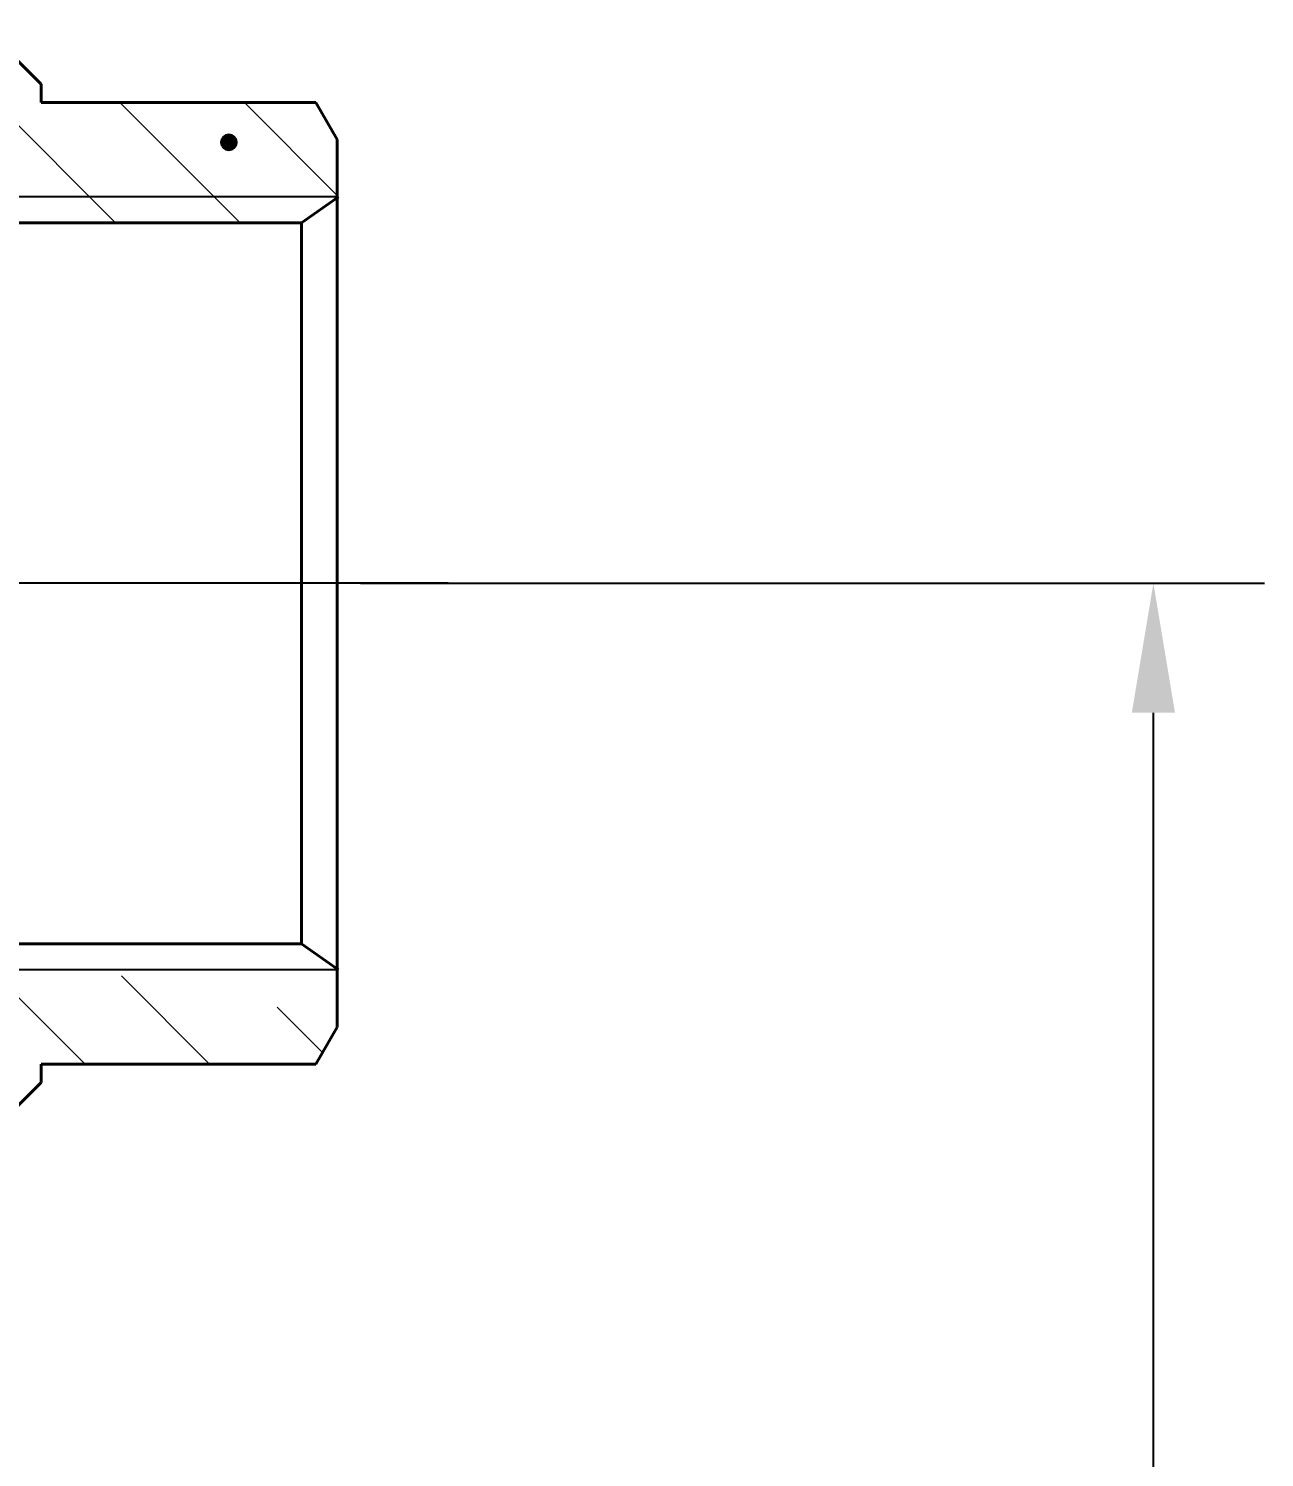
# Model space of a CAD drawing. Header units: millimetres. Extents: x 5231 to 7653, y 7068 to 7959.
# Drawn here: x 7477.84 to 7511.24, y 7661.05 to 7699.69 of the extents above; entities that cross this region are included whole.
import ezdxf

# ---------------------------------------------------------------- set-up
doc = ezdxf.new("R2010")
doc.units = ezdxf.units.MM
doc.linetypes.add('AM_ISO08W050', pattern=[18, 12, -1.5, 3, -1.5])
doc.layers.add('014', color=3, linetype='Continuous')
for name, color, linetype, lineweight in [('AM_5', 3, 'Continuous', 25), ('AM_7', 4, 'AM_ISO08W050', 25), ('标注', 3, 'Continuous', 13), ('粗实线', 7, 'Continuous', 40)]:
    doc.layers.add(name, color=color, linetype=linetype, lineweight=lineweight)
doc.styles.add('标注', font='txt.shx', dxfattribs={"height": 5})
doc.dimstyles.new('3.5-0.5$0', dxfattribs={"dimtxt": 5, "dimasz": 3.5, "dimexe": 3, "dimexo": 0.625, "dimtad": 1, "dimdsep": 46, "dimtxsty": '标注', "dimcen": 3.5, "dimaunit": 1, "dimadec": 0, "dimazin": 2, "dimtfac": 1, "dimtmove": 0, "dimatfit": 3, "dimfxl": 0, "dimarcsym": 0})

# ---------------------------------------------------------------- blocks, each defined once
blk = doc.blocks.new('*D8')
at = {"layer": 'AM_5', "color": 0, "lineweight": -2, "transparency": 16777216}
for p, q in [((7486.81, 7684.687), (7511.244, 7684.687)), ((7508.244, 7566.955), (7508.244, 7681.187)), ((7486.002, 7563.455), (7511.244, 7563.455))]:
    blk.add_line(p, q, dxfattribs=at)
at = {"layer": 'AM_5', "color": 0, "transparency": 16777216}
for points in [[(7507.661, 7681.187), (7508.828, 7681.187), (7508.244, 7684.687)], [(7507.661, 7566.955), (7508.828, 7566.955), (7508.244, 7563.455)]]:
    blk.add_solid(points, dxfattribs=at)
at = {"layer": 'Defpoints', "color": 0, "transparency": 16777216}
for p in [(7486.185, 7684.687), (7508.244, 7684.687), (7485.377, 7563.455)]:
    blk.add_point(p, dxfattribs=at)
at = {"layer": 'AM_5', "color": 0, "transparency": 16777216, "insert": (7505.119, 7624.071), "char_height": 5, "attachment_point": 5, "rotation": 90, "style": '标注'}
blk.add_mtext('120', dxfattribs=at)

msp = doc.modelspace()

# ---------------------------------------------------------------- hatches: boundary and pattern name
at = {"layer": '标注'}
h = msp.add_hatch(dxfattribs=at)
h.set_pattern_fill('ANSI31', color=256, scale=0.75, angle=90, style=0)
h.set_pattern_definition([(135, (9231.733, 3582.2064), (-1.683798, -1.683798), [])])
h.paths.add_polyline_path([(7467.214, 7673.937), (7467.214, 7676.708), (7462.185, 7677.717), (7462.185, 7673.687), (7463.185, 7672.687), (7466.185, 7672.687), (7466.185, 7671.187), (7466.873, 7670.499), (7477.497, 7670.499), (7478.185, 7671.187), (7478.185, 7671.687), (7485.607, 7671.687), (7486.185, 7672.687), (7486.185, 7672.903), (7479.536, 7674.237), (7472.214, 7674.237), (7472.214, 7673.937)])
h.paths.add_polyline_path([(7466.873, 7670.499), (7467.685, 7669.687), (7472.239, 7669.687), (7476.685, 7669.687), (7477.497, 7670.499)])
h.paths.add_polyline_path([(7466.873, 7698.875), (7466.185, 7698.187), (7466.185, 7696.687), (7463.185, 7696.687), (7462.185, 7695.687), (7462.185, 7690.787), (7463.185, 7689.787), (7467.214, 7689.787), (7467.214, 7695.437), (7472.214, 7695.437), (7472.214, 7695.137), (7486.185, 7695.137), (7486.185, 7696.687), (7485.607, 7697.687), (7478.185, 7697.687), (7478.185, 7698.187), (7477.497, 7698.875)])
h.paths.add_polyline_path([(7472.214, 7695.137), (7472.214, 7694.437), (7485.214, 7694.437), (7486.185, 7695.116), (7486.185, 7695.137)], flags=17)
h.paths.add_polyline_path([(7467.685, 7699.687), (7466.873, 7698.875), (7477.497, 7698.875), (7476.685, 7699.687)])
at = {"layer": '粗实线'}
msp.add_hatch(color=256, dxfattribs=at).paths.add_polyline_path([(7483.254, 7696.411, 1), (7483.254, 7696.811, 1)])

# ---------------------------------------------------------------- linework, layer by layer
at = {"lineweight": 40}
for p, q in [((7486.214, 7695.137), (7485.214, 7694.437)), ((7485.214, 7694.437), (7472.214, 7694.437)), ((7485.214, 7694.437), (7485.214, 7674.937)), ((7485.214, 7674.937), (7472.214, 7674.937)), ((7486.214, 7674.237), (7485.214, 7674.937))]:
    msp.add_line(p, q, dxfattribs=at)
at = {"layer": '014'}
for p, q in [((7486.214, 7695.137), (7472.214, 7695.137)), ((7486.214, 7674.237), (7472.214, 7674.237))]:
    msp.add_line(p, q, dxfattribs=at)
at = {"layer": 'AM_7'}
msp.add_line((7489.185, 7684.687), (7419.427, 7684.687), dxfattribs=at)
at = {"layer": '粗实线'}
for p, q in [((7476.685, 7699.687), (7478.185, 7698.187)), ((7478.185, 7698.187), (7478.185, 7697.687)), ((7478.185, 7697.687), (7485.607, 7697.687)), ((7485.607, 7697.687), (7486.185, 7696.687)), ((7486.185, 7696.687), (7486.185, 7684.687)), ((7486.185, 7672.687), (7486.185, 7684.687)), ((7485.607, 7671.687), (7486.185, 7672.687)), ((7478.185, 7671.687), (7485.607, 7671.687)), ((7478.185, 7671.187), (7478.185, 7671.687)), ((7476.685, 7669.687), (7478.185, 7671.187))]:
    msp.add_line(p, q, dxfattribs=at)
msp.add_circle((7483.254, 7696.611), 0.2, dxfattribs=at)

# ---------------------------------------------------------------- dimensions: what is measured, and where the dimension line sits
at = {"layer": 'AM_5'}
dim = msp.add_linear_dim(base=(7508.244, 7684.687), p1=(7485.377, 7563.455), p2=(7486.185, 7684.687), angle=90, text='120', dimstyle='3.5-0.5$0', override={"dimpost": '', "dimarcsym": 1}, dxfattribs=at)
dim.commit()
dim.dimension.update_dxf_attribs({"geometry": '*D8', "text_midpoint": (7505.119, 7624.071)})

doc.saveas('drawing.dxf')
